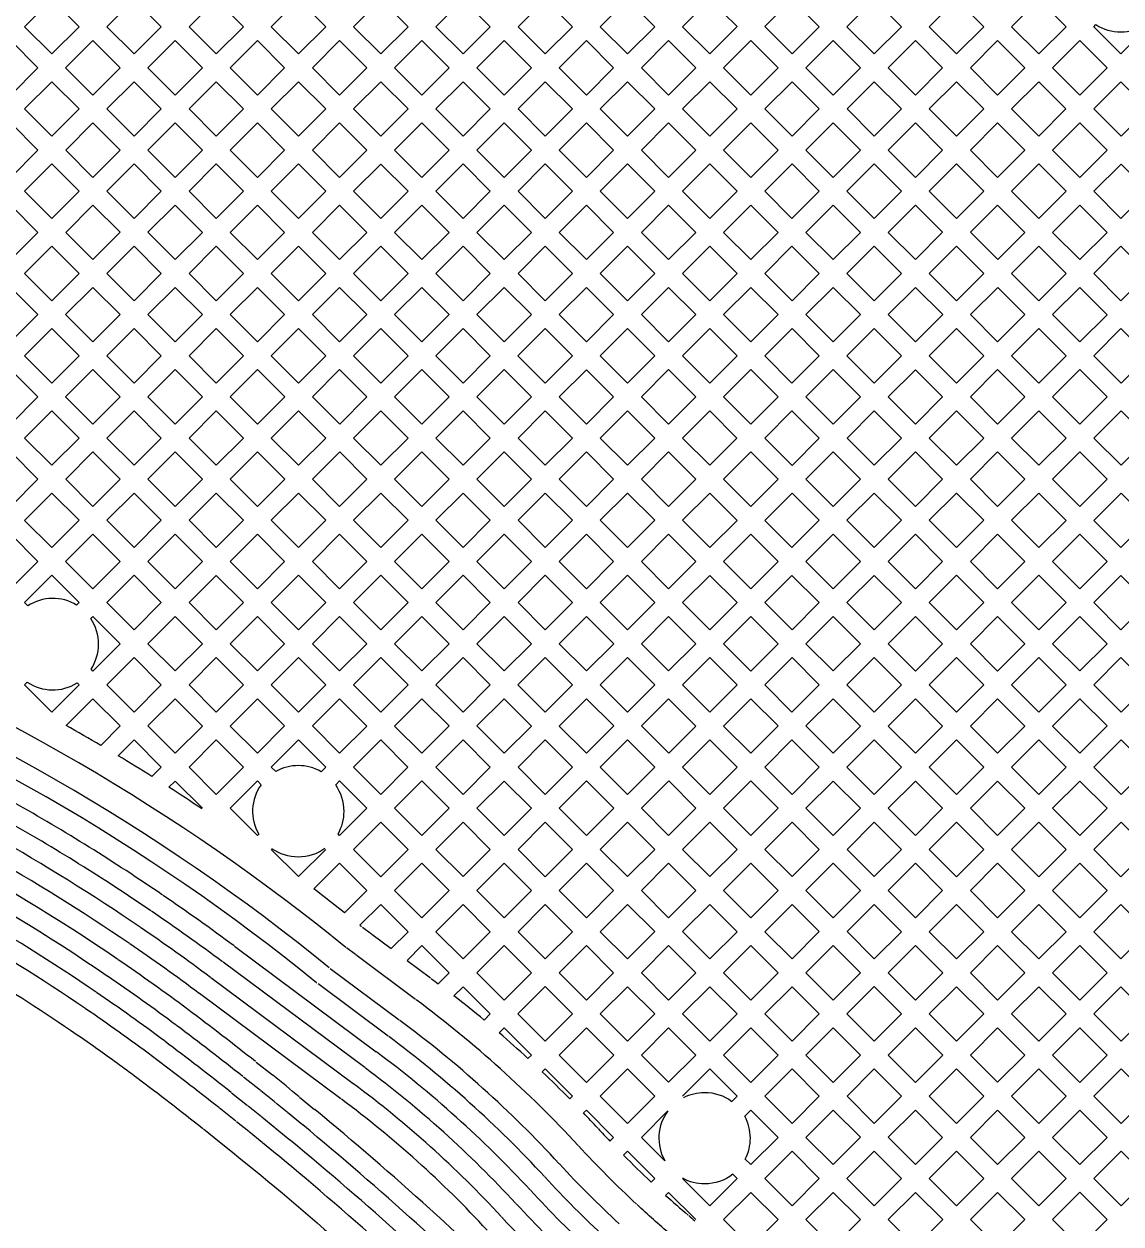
# Model space of a CAD drawing. Extents: x 1548 to 1929, y -174 to 95.
# Drawn here: x 1610.204 to 1614.468, y 44.622 to 49.285 of the extents above; entities that cross this region are included whole.
import ezdxf

# ---------------------------------------------------------------- set-up
doc = ezdxf.new("R2010")
doc.units = 0
doc.layers.add('gbr-dxf_layer0', color=7, linetype='Continuous')

msp = doc.modelspace()

# ---------------------------------------------------------------- linework, layer by layer
at = {"layer": 'gbr-dxf_layer0'}
for p, q in [((1611.5102, 45.7833), (1611.5161, 45.7786)), ((1611.5196, 45.7759), (1611.5544, 45.7501)), ((1611.0221, 45.702), (1611.573, 45.292)), ((1611.4549, 45.6974), (1611.4013, 45.7406)), ((1611.4923, 45.6696), (1611.4578, 45.6952)), ((1611.7264, 45.4953), (1611.4937, 45.6685)), ((1611.5288, 45.2299), (1610.9779, 45.6399)), ((1611.3945, 45.6152), (1611.6632, 45.4151)), ((1611.6932, 45.6467), (1611.7845, 45.5787)), ((1610.9309, 45.5796), (1611.4834, 45.1687)), ((1611.4356, 45.1092), (1610.8868, 45.5175)), ((1611.62, 45.3523), (1611.3477, 45.555)), ((1611.1065, 45.2514), (1611.1696, 45.2014)), ((1611.1235, 45.1407), (1611.0569, 45.1935)), ((1611.0112, 45.1325), (1611.0732, 45.0829)), ((1611.2758, 45.1157), (1611.3338, 45.0679)), ((1611.0279, 45.0216), (1610.9623, 45.074)), ((1611.0756, 45.0812), (1611.1271, 45.0398)), ((1611.2865, 45.0081), (1611.2286, 45.0558)), ((1612.604, 44.9591), (1612.7074, 45.0625)), ((1611.0781, 44.9814), (1611.0301, 45.02)), ((1611.1286, 45.0386), (1611.1791, 44.9974)), ((1611.1297, 44.9394), (1611.0792, 44.9805)), ((1611.1804, 44.9963), (1611.2376, 44.9496)), ((1612.6955, 44.8675), (1612.604, 44.9591)), ((1611.1881, 44.8916), (1611.1309, 44.9384))]:
    msp.add_line(p, q, dxfattribs=at)
at = {"layer": 'gbr-dxf_layer0', "linetype": 'Continuous'}
for points in [[(1610.2064, 49.275), (1610.3123, 49.3809), (1610.4182, 49.275), (1610.3123, 49.1691)], [(1610.526, 49.275), (1610.6319, 49.3809), (1610.7379, 49.2749), (1610.632, 49.169)], [(1610.8457, 49.2749), (1610.9516, 49.3809), (1611.0576, 49.2749), (1610.9517, 49.1689)], [(1611.1654, 49.2749), (1611.2714, 49.3809), (1611.3773, 49.275), (1611.2713, 49.169)], [(1611.485, 49.275), (1611.5911, 49.381), (1611.6971, 49.275), (1611.5911, 49.169)], [(1611.8049, 49.275), (1611.9108, 49.3809), (1612.0168, 49.2749), (1611.9109, 49.169)], [(1612.1246, 49.2749), (1612.2305, 49.3808), (1612.3364, 49.2749), (1612.2305, 49.169)], [(1612.4441, 49.2749), (1612.5502, 49.381), (1612.6562, 49.275), (1612.5501, 49.1689)], [(1612.7639, 49.275), (1612.87, 49.381), (1612.9759, 49.2751), (1612.8699, 49.169)], [(1613.0837, 49.2751), (1613.1895, 49.3809), (1613.2954, 49.2749), (1613.1896, 49.1691)], [(1613.4032, 49.2749), (1613.5092, 49.381), (1613.6153, 49.2749), (1613.5092, 49.1689)], [(1613.723, 49.2749), (1613.829, 49.3809), (1613.9348, 49.275), (1613.8289, 49.1691)], [(1614.0426, 49.275), (1614.1486, 49.381), (1614.2546, 49.275), (1614.1486, 49.169)], [(1610.0466, 49.1152), (1610.1525, 49.2211), (1610.2584, 49.1152), (1610.1525, 49.0093)], [(1610.3662, 49.1152), (1610.4721, 49.2211), (1610.5781, 49.1151), (1610.4722, 49.0092)], [(1610.6859, 49.1151), (1610.7918, 49.221), (1610.8978, 49.115), (1610.7919, 49.0091)], [(1611.0056, 49.115), (1611.1115, 49.221), (1611.2174, 49.1151), (1611.1115, 49.0091)], [(1611.3252, 49.1151), (1611.4312, 49.2211), (1611.5372, 49.1151), (1611.4312, 49.0091)], [(1611.6449, 49.1151), (1611.751, 49.2211), (1611.857, 49.1151), (1611.751, 49.0091)], [(1611.9648, 49.1151), (1612.0707, 49.221), (1612.1766, 49.1151), (1612.0706, 49.0092)], [(1612.2843, 49.1152), (1612.3902, 49.2211), (1612.4963, 49.115), (1612.3904, 49.0091)], [(1612.604, 49.115), (1612.7101, 49.2211), (1612.816, 49.1152), (1612.7099, 49.0091)], [(1612.9237, 49.1152), (1613.0298, 49.2212), (1613.1358, 49.1152), (1613.0297, 49.0092)], [(1613.2435, 49.1152), (1613.3493, 49.221), (1613.4553, 49.115), (1613.3495, 49.0092)], [(1613.5631, 49.115), (1613.6691, 49.2211), (1613.775, 49.1152), (1613.669, 49.0091)], [(1613.8828, 49.1152), (1613.9887, 49.2211), (1614.0947, 49.1151), (1613.9888, 49.0092)], [(1614.2025, 49.1151), (1614.3085, 49.2211), (1614.4144, 49.1152), (1614.3084, 49.0092)], [(1610.2064, 48.9554), (1610.3123, 49.0613), (1610.4183, 48.9553), (1610.3124, 48.8494)], [(1610.5261, 48.9553), (1610.632, 49.0612), (1610.738, 48.9552), (1610.6321, 48.8493)], [(1610.8458, 48.9552), (1610.9517, 49.0611), (1611.0576, 48.9553), (1610.9516, 48.8493)], [(1611.1653, 48.9553), (1611.2713, 49.0612), (1611.3773, 48.9552), (1611.2714, 48.8492)], [(1611.4851, 48.9552), (1611.5911, 49.0612), (1611.6971, 48.9552), (1611.5911, 48.8492)], [(1611.8048, 48.9552), (1611.9109, 49.0612), (1612.0168, 48.9553), (1611.9107, 48.8493)], [(1612.1245, 48.9553), (1612.2305, 49.0613), (1612.3365, 48.9553), (1612.2305, 48.8493)], [(1612.4442, 48.9553), (1612.5501, 49.0612), (1612.6561, 48.9552), (1612.5502, 48.8493)], [(1612.7638, 48.9552), (1612.8699, 49.0613), (1612.9758, 48.9553), (1612.8698, 48.8493)], [(1613.0836, 48.9553), (1613.1896, 49.0613), (1613.2957, 48.9553), (1613.1896, 48.8493)], [(1613.4034, 48.9553), (1613.5092, 49.0611), (1613.6151, 48.9553), (1613.5093, 48.8494)], [(1613.7229, 48.9553), (1613.8289, 49.0613), (1613.9349, 48.9553), (1613.8289, 48.8492)], [(1614.0427, 48.9553), (1614.1486, 49.0612), (1614.2545, 48.9553), (1614.1486, 48.8494)], [(1614.3623, 48.9553), (1614.4683, 49.0613), (1614.5744, 48.9552), (1614.4684, 48.8492)], [(1610.0465, 48.7955), (1610.1525, 48.9015), (1610.2585, 48.7955), (1610.1525, 48.6895)], [(1610.3663, 48.7955), (1610.4722, 48.9014), (1610.5782, 48.7954), (1610.4723, 48.6895)], [(1610.686, 48.7954), (1610.7919, 48.9013), (1610.8978, 48.7954), (1610.7919, 48.6895)], [(1611.0055, 48.7954), (1611.1115, 48.9014), (1611.2175, 48.7954), (1611.1115, 48.6894)], [(1611.3252, 48.7954), (1611.4312, 48.9013), (1611.5372, 48.7953), (1611.4312, 48.6894)], [(1611.645, 48.7953), (1611.751, 48.9013), (1611.8568, 48.7954), (1611.7509, 48.6894)], [(1611.9646, 48.7954), (1612.0706, 48.9015), (1612.1767, 48.7954), (1612.0706, 48.6894)], [(1612.2844, 48.7954), (1612.3904, 48.9014), (1612.4963, 48.7954), (1612.3903, 48.6895)], [(1612.604, 48.7954), (1612.71, 48.9014), (1612.8159, 48.7954), (1612.71, 48.6895)], [(1612.9237, 48.7954), (1613.0297, 48.9014), (1613.1357, 48.7954), (1613.0297, 48.6894)], [(1613.2435, 48.7954), (1613.3495, 48.9015), (1613.4554, 48.7956), (1613.3494, 48.6895)], [(1613.5632, 48.7956), (1613.669, 48.9014), (1613.775, 48.7954), (1613.6692, 48.6896)], [(1613.8828, 48.7954), (1613.9888, 48.9014), (1614.0947, 48.7955), (1613.9886, 48.6895)], [(1614.2024, 48.7955), (1614.3084, 48.9015), (1614.4145, 48.7953), (1614.3086, 48.6894)], [(1610.2064, 48.6356), (1610.3124, 48.7416), (1610.4184, 48.6356), (1610.3124, 48.5296)], [(1610.5262, 48.6356), (1610.6321, 48.7415), (1610.738, 48.6356), (1610.6321, 48.5297)], [(1610.8457, 48.6356), (1610.9516, 48.7416), (1611.0577, 48.6355), (1610.9517, 48.5296)], [(1611.1654, 48.6355), (1611.2714, 48.7415), (1611.3774, 48.6355), (1611.2714, 48.5295)], [(1611.4851, 48.6355), (1611.5911, 48.7414), (1611.697, 48.6355), (1611.591, 48.5296)], [(1611.8047, 48.6355), (1611.9107, 48.7415), (1612.0167, 48.6355), (1611.9107, 48.5295)], [(1612.1245, 48.6355), (1612.2305, 48.7416), (1612.3365, 48.6356), (1612.2304, 48.5296)], [(1612.4442, 48.6356), (1612.5502, 48.7416), (1612.6561, 48.6356), (1612.5502, 48.5297)], [(1612.7639, 48.6356), (1612.8698, 48.7415), (1612.9758, 48.6355), (1612.8699, 48.5296)], [(1613.0836, 48.6355), (1613.1896, 48.7415), (1613.2955, 48.6356), (1613.1895, 48.5296)], [(1613.4033, 48.6356), (1613.5093, 48.7417), (1613.6153, 48.6357), (1613.5093, 48.5296)], [(1613.7231, 48.6357), (1613.8289, 48.7415), (1613.9348, 48.6356), (1613.829, 48.5298)], [(1614.0425, 48.6356), (1614.1486, 48.7416), (1614.2547, 48.6355), (1614.1487, 48.5295)], [(1614.3625, 48.6355), (1614.4684, 48.7414), (1614.5743, 48.6356), (1614.4683, 48.5296)], [(1610.0465, 48.4758), (1610.1525, 48.5817), (1610.2585, 48.4757), (1610.1526, 48.3698)], [(1610.3663, 48.4757), (1610.4723, 48.5817), (1610.5782, 48.4759), (1610.4721, 48.3698)], [(1610.6859, 48.4759), (1610.7919, 48.5818), (1610.8979, 48.4758), (1610.792, 48.3698)], [(1611.0056, 48.4758), (1611.1115, 48.5817), (1611.2175, 48.4757), (1611.1116, 48.3697)], [(1611.3253, 48.4757), (1611.4312, 48.5816), (1611.5371, 48.4757), (1611.4312, 48.3698)], [(1611.6449, 48.4757), (1611.7509, 48.5817), (1611.8569, 48.4757), (1611.7509, 48.3697)], [(1611.9646, 48.4757), (1612.0706, 48.5816), (1612.1766, 48.4757), (1612.0706, 48.3697)], [(1612.2843, 48.4757), (1612.3904, 48.5817), (1612.4963, 48.4758), (1612.3903, 48.3697)], [(1612.6041, 48.4758), (1612.71, 48.5817), (1612.816, 48.4757), (1612.7101, 48.3698)], [(1612.9238, 48.4757), (1613.0297, 48.5816), (1613.1356, 48.4757), (1613.0297, 48.3698)], [(1613.2433, 48.4757), (1613.3494, 48.5818), (1613.4554, 48.4758), (1613.3494, 48.3697)], [(1613.5632, 48.4758), (1613.6692, 48.5818), (1613.7751, 48.4759), (1613.669, 48.3699)], [(1613.8828, 48.4759), (1613.9886, 48.5817), (1614.0948, 48.4756), (1613.989, 48.3698)], [(1614.2025, 48.4756), (1614.3086, 48.5816), (1614.4145, 48.4757), (1614.3084, 48.3697)], [(1610.2064, 48.3159), (1610.3124, 48.4218), (1610.4183, 48.3159), (1610.3123, 48.21)], [(1610.526, 48.3159), (1610.6321, 48.422), (1610.7381, 48.316), (1610.632, 48.2099)], [(1610.8458, 48.316), (1610.9517, 48.4219), (1611.0578, 48.3159), (1610.9518, 48.21)], [(1611.1655, 48.3159), (1611.2714, 48.4218), (1611.3773, 48.3159), (1611.2714, 48.21)], [(1611.4851, 48.3159), (1611.591, 48.4218), (1611.697, 48.3158), (1611.5911, 48.2099)], [(1611.8048, 48.3158), (1611.9107, 48.4218), (1612.0167, 48.3158), (1611.9107, 48.2099)], [(1612.1245, 48.3158), (1612.2304, 48.4218), (1612.3364, 48.3159), (1612.2304, 48.2099)], [(1612.4442, 48.3159), (1612.5502, 48.4219), (1612.6562, 48.3159), (1612.5502, 48.2098)], [(1612.764, 48.3159), (1612.8699, 48.4218), (1612.9758, 48.3159), (1612.8699, 48.21)], [(1613.0835, 48.3159), (1613.1895, 48.4219), (1613.2955, 48.3158), (1613.1896, 48.2099)], [(1613.4032, 48.3158), (1613.5093, 48.4219), (1613.6152, 48.316), (1613.5091, 48.21)], [(1613.7229, 48.316), (1613.829, 48.422), (1613.9351, 48.3159), (1613.8291, 48.2099)], [(1614.0429, 48.3159), (1614.1487, 48.4217), (1614.2546, 48.3158), (1614.1487, 48.21)], [(1614.3623, 48.3158), (1614.4683, 48.4219), (1614.5744, 48.3158), (1614.4683, 48.2098)], [(1610.0465, 48.156), (1610.1526, 48.262), (1610.2584, 48.1561), (1610.1524, 48.0501)], [(1610.3662, 48.1561), (1610.4721, 48.2621), (1610.5782, 48.156), (1610.4722, 48.0501)], [(1610.6859, 48.156), (1610.792, 48.2621), (1610.898, 48.1561), (1610.7919, 48.05)], [(1611.0057, 48.1561), (1611.1116, 48.262), (1611.2175, 48.1561), (1611.1116, 48.0502)], [(1611.3253, 48.1561), (1611.4312, 48.262), (1611.5372, 48.156), (1611.4313, 48.0501)], [(1611.645, 48.156), (1611.7509, 48.2619), (1611.8569, 48.156), (1611.7509, 48.05)], [(1611.9646, 48.156), (1612.0706, 48.2619), (1612.1765, 48.156), (1612.0706, 48.05)], [(1612.2843, 48.156), (1612.3903, 48.262), (1612.4963, 48.156), (1612.3903, 48.05)], [(1612.604, 48.156), (1612.7101, 48.262), (1612.816, 48.1561), (1612.7099, 48.0501)], [(1612.9237, 48.1561), (1613.0297, 48.2621), (1613.1357, 48.156), (1613.0297, 48.0501)], [(1613.2434, 48.156), (1613.3494, 48.262), (1613.4552, 48.1561), (1613.3493, 48.0502)], [(1613.563, 48.1561), (1613.669, 48.2621), (1613.7752, 48.156), (1613.6691, 48.0499)], [(1613.8829, 48.156), (1613.989, 48.262), (1614.0949, 48.1561), (1613.9888, 48.0501)], [(1614.2026, 48.1561), (1614.3084, 48.2619), (1614.4144, 48.1559), (1614.3086, 48.0501)], [(1610.2063, 47.9962), (1610.3123, 48.1022), (1610.4183, 47.9962), (1610.3123, 47.8902)], [(1610.5261, 47.9962), (1610.632, 48.1022), (1610.738, 47.9962), (1610.6321, 47.8902)], [(1610.8458, 47.9962), (1610.9518, 48.1022), (1611.0577, 47.9963), (1610.9517, 47.8903)], [(1611.1655, 47.9963), (1611.2714, 48.1022), (1611.3774, 47.9962), (1611.2715, 47.8903)], [(1611.4852, 47.9962), (1611.5911, 48.1021), (1611.697, 47.9962), (1611.5911, 47.8902)], [(1611.8048, 47.9962), (1611.9107, 48.1021), (1612.0167, 47.9962), (1611.9107, 47.8902)], [(1612.1244, 47.9962), (1612.2304, 48.1021), (1612.3364, 47.9961), (1612.2305, 47.8901)], [(1612.4442, 47.9961), (1612.5502, 48.1021), (1612.6561, 47.9962), (1612.5501, 47.8902)], [(1612.7638, 47.9962), (1612.8698, 48.1022), (1612.9759, 47.9962), (1612.8698, 47.8902)], [(1613.0836, 47.9962), (1613.1896, 48.1022), (1613.2954, 47.9963), (1613.1895, 47.8903)], [(1613.4032, 47.9963), (1613.5091, 48.1022), (1613.6153, 47.9961), (1613.5093, 47.8901)], [(1613.723, 47.9961), (1613.8291, 48.1021), (1613.9349, 47.9962), (1613.8289, 47.8902)], [(1614.0427, 47.9962), (1614.1487, 48.1022), (1614.2548, 47.9962), (1614.1487, 47.8902)], [(1614.3625, 47.9962), (1614.4683, 48.102), (1614.5742, 47.9962), (1614.4684, 47.8903)], [(1610.0465, 47.8364), (1610.1524, 47.9423), (1610.2584, 47.8363), (1610.1525, 47.7304)], [(1610.3662, 47.8363), (1610.4722, 47.9424), (1610.5782, 47.8363), (1610.4722, 47.7303)], [(1610.686, 47.8363), (1610.7919, 47.9423), (1610.8978, 47.8364), (1610.7919, 47.7304)], [(1611.0056, 47.8364), (1611.1116, 47.9424), (1611.2176, 47.8364), (1611.1116, 47.7304)], [(1611.3254, 47.8364), (1611.4313, 47.9423), (1611.5373, 47.8364), (1611.4314, 47.7304)], [(1611.645, 47.8364), (1611.7509, 47.9423), (1611.8569, 47.8363), (1611.751, 47.7304)], [(1611.9646, 47.8363), (1612.0706, 47.9423), (1612.1766, 47.8363), (1612.0706, 47.7303)], [(1612.2843, 47.8363), (1612.3903, 47.9422), (1612.4962, 47.8363), (1612.3902, 47.7304)], [(1612.604, 47.8363), (1612.7099, 47.9423), (1612.8159, 47.8363), (1612.71, 47.7303)], [(1612.9237, 47.8363), (1613.0297, 47.9423), (1613.1356, 47.8365), (1613.0296, 47.7304)], [(1613.2434, 47.8365), (1613.3493, 47.9424), (1613.4555, 47.8363), (1613.3495, 47.7303)], [(1613.5632, 47.8363), (1613.6691, 47.9422), (1613.775, 47.8363), (1613.6691, 47.7304)], [(1613.8828, 47.8363), (1613.9888, 47.9423), (1614.0948, 47.8363), (1613.9888, 47.7303)], [(1614.2026, 47.8363), (1614.3086, 47.9423), (1614.4145, 47.8365), (1614.3085, 47.7304)], [(1610.2064, 47.6765), (1610.3123, 47.7824), (1610.4183, 47.6764), (1610.3124, 47.5705)], [(1610.5261, 47.6764), (1610.6321, 47.7825), (1610.738, 47.6766), (1610.632, 47.5705)], [(1610.8458, 47.6766), (1610.9517, 47.7825), (1611.0577, 47.6765), (1610.9518, 47.5706)], [(1611.1655, 47.6765), (1611.2715, 47.7825), (1611.3775, 47.6766), (1611.2714, 47.5705)], [(1611.4852, 47.6766), (1611.5911, 47.7825), (1611.6971, 47.6765), (1611.5912, 47.5706)], [(1611.8048, 47.6765), (1611.9107, 47.7825), (1612.0168, 47.6764), (1611.9108, 47.5705)], [(1612.1245, 47.6764), (1612.2305, 47.7824), (1612.3363, 47.6765), (1612.2304, 47.5706)], [(1612.4441, 47.6765), (1612.5501, 47.7825), (1612.6561, 47.6765), (1612.5501, 47.5705)], [(1612.7638, 47.6765), (1612.8698, 47.7824), (1612.9757, 47.6765), (1612.8697, 47.5706)], [(1613.0835, 47.6765), (1613.1895, 47.7826), (1613.2956, 47.6764), (1613.1896, 47.5704)], [(1613.4034, 47.6764), (1613.5093, 47.7824), (1613.6152, 47.6765), (1613.5093, 47.5706)], [(1613.723, 47.6765), (1613.8289, 47.7824), (1613.9349, 47.6764), (1613.829, 47.5705)], [(1614.0427, 47.6764), (1614.1487, 47.7824), (1614.2546, 47.6765), (1614.1486, 47.5705)], [(1614.3624, 47.6765), (1614.4684, 47.7826), (1614.5744, 47.6766), (1614.4684, 47.5705)], [(1610.0465, 47.5166), (1610.1525, 47.6226), (1610.2585, 47.5166), (1610.1525, 47.4106)], [(1610.3663, 47.5166), (1610.4722, 47.6225), (1610.5781, 47.5167), (1610.4722, 47.4107)], [(1610.6858, 47.5167), (1610.7919, 47.6227), (1610.8979, 47.5167), (1610.7919, 47.4106)], [(1611.0057, 47.5167), (1611.1116, 47.6226), (1611.2176, 47.5166), (1611.1116, 47.4107)], [(1611.3253, 47.5166), (1611.4314, 47.6227), (1611.5373, 47.5168), (1611.4312, 47.4107)], [(1611.645, 47.5168), (1611.751, 47.6227), (1611.857, 47.5167), (1611.7511, 47.4107)], [(1611.9647, 47.5167), (1612.0706, 47.6226), (1612.1765, 47.5167), (1612.0706, 47.4108)], [(1612.2843, 47.5167), (1612.3902, 47.6226), (1612.4962, 47.5166), (1612.3903, 47.4107)], [(1612.604, 47.5166), (1612.71, 47.6226), (1612.8159, 47.5167), (1612.7099, 47.4107)], [(1612.9236, 47.5167), (1613.0296, 47.6227), (1613.1357, 47.5165), (1613.0298, 47.4106)], [(1613.2435, 47.5165), (1613.3495, 47.6226), (1613.4554, 47.5167), (1613.3494, 47.4106)], [(1613.5632, 47.5167), (1613.6691, 47.6226), (1613.7751, 47.5166), (1613.6692, 47.4107)], [(1613.8829, 47.5166), (1613.9888, 47.6225), (1614.0947, 47.5166), (1613.9888, 47.4107)], [(1614.2024, 47.5166), (1614.3085, 47.6227), (1614.4145, 47.5167), (1614.3085, 47.4106)], [(1610.2064, 47.3567), (1610.3124, 47.4627), (1610.4183, 47.3569), (1610.3123, 47.2508)], [(1610.526, 47.3569), (1610.632, 47.4628), (1610.738, 47.3568), (1610.6321, 47.2508)], [(1610.8457, 47.3568), (1610.9518, 47.4628), (1611.0578, 47.3568), (1610.9517, 47.2508)], [(1611.1655, 47.3568), (1611.2714, 47.4628), (1611.3774, 47.3568), (1611.2714, 47.2509)], [(1611.4851, 47.3568), (1611.5912, 47.4629), (1611.6972, 47.3569), (1611.5911, 47.2508)], [(1611.8049, 47.3569), (1611.9108, 47.4628), (1612.0167, 47.3569), (1611.9108, 47.251)], [(1612.1245, 47.3569), (1612.2304, 47.4628), (1612.3364, 47.3568), (1612.2305, 47.2509)], [(1612.4442, 47.3568), (1612.5501, 47.4627), (1612.656, 47.3568), (1612.5501, 47.2509)], [(1612.7638, 47.3568), (1612.8697, 47.4628), (1612.9759, 47.3567), (1612.8699, 47.2507)], [(1613.0836, 47.3567), (1613.1896, 47.4626), (1613.2955, 47.3568), (1613.1895, 47.2508)], [(1613.4033, 47.3568), (1613.5093, 47.4628), (1613.6153, 47.3568), (1613.5093, 47.2507)], [(1613.7231, 47.3568), (1613.829, 47.4627), (1613.9349, 47.3568), (1613.829, 47.2509)], [(1614.0427, 47.3568), (1614.1486, 47.4627), (1614.2546, 47.3567), (1614.1487, 47.2508)], [(1614.3623, 47.3567), (1614.4684, 47.4628), (1614.5744, 47.3568), (1614.4683, 47.2507)], [(1610.0465, 47.1969), (1610.1525, 47.3028), (1610.2584, 47.1969), (1610.1524, 47.091)], [(1610.3661, 47.1969), (1610.4722, 47.303), (1610.5782, 47.197), (1610.4721, 47.0909)], [(1610.6859, 47.197), (1610.7919, 47.3029), (1610.8978, 47.1969), (1610.7919, 47.091)], [(1611.0056, 47.1969), (1611.1116, 47.3029), (1611.2175, 47.197), (1611.1115, 47.091)], [(1611.3253, 47.197), (1611.4312, 47.303), (1611.5373, 47.1969), (1611.4313, 47.091)], [(1611.645, 47.1969), (1611.7511, 47.303), (1611.8569, 47.1971), (1611.7509, 47.0911)], [(1611.9647, 47.1971), (1612.0706, 47.303), (1612.1766, 47.197), (1612.0707, 47.0911)], [(1612.2844, 47.197), (1612.3903, 47.3029), (1612.4962, 47.197), (1612.3903, 47.0911)], [(1612.6039, 47.197), (1612.7099, 47.303), (1612.816, 47.1968), (1612.7101, 47.0909)], [(1612.9238, 47.1968), (1613.0298, 47.3028), (1613.1356, 47.1969), (1613.0297, 47.0909)], [(1613.2434, 47.1969), (1613.3494, 47.3029), (1613.4554, 47.1969), (1613.3494, 47.0909)], [(1613.5632, 47.1969), (1613.6692, 47.3029), (1613.7751, 47.197), (1613.669, 47.091)], [(1613.8828, 47.197), (1613.9888, 47.303), (1614.0948, 47.1969), (1613.9888, 47.091)], [(1614.2025, 47.1969), (1614.3085, 47.3029), (1614.4145, 47.1968), (1614.3086, 47.0909)], [(1610.526, 47.0371), (1610.6321, 47.1431), (1610.7381, 47.0371), (1610.632, 46.9311)], [(1610.8458, 47.0371), (1610.9517, 47.143), (1611.0576, 47.0371), (1610.9517, 46.9312)], [(1611.1654, 47.0371), (1611.2714, 47.1431), (1611.3774, 47.0371), (1611.2714, 46.9311)], [(1611.4852, 47.0371), (1611.5911, 47.1431), (1611.697, 47.0372), (1611.5911, 46.9312)], [(1611.8048, 47.0372), (1611.9108, 47.1432), (1612.0168, 47.0372), (1611.9108, 46.9312)], [(1612.1246, 47.0372), (1612.2305, 47.1431), (1612.3364, 47.0372), (1612.2305, 46.9313)], [(1612.4442, 47.0372), (1612.5501, 47.1431), (1612.6562, 47.037), (1612.5503, 46.9311)], [(1612.764, 47.037), (1612.8699, 47.1429), (1612.9758, 47.0371), (1612.8699, 46.9311)], [(1613.0835, 47.0371), (1613.1895, 47.143), (1613.2955, 47.037), (1613.1896, 46.931)], [(1613.4033, 47.037), (1613.5093, 47.143), (1613.6152, 47.0371), (1613.5092, 46.9311)], [(1613.7229, 47.0371), (1613.829, 47.1431), (1613.935, 47.0371), (1613.8289, 46.9311)], [(1614.0427, 47.0371), (1614.1487, 47.1431), (1614.2547, 47.0371), (1614.1487, 46.9311)], [(1614.3624, 47.0371), (1614.4683, 47.143), (1614.5742, 47.0371), (1614.4683, 46.9312)], [(1610.6859, 46.8772), (1610.7919, 46.9832), (1610.8978, 46.8773), (1610.7918, 46.7713)], [(1611.0056, 46.8773), (1611.1115, 46.9832), (1611.2175, 46.8772), (1611.1116, 46.7713)], [(1611.3253, 46.8772), (1611.4313, 46.9832), (1611.5372, 46.8774), (1611.4312, 46.7713)], [(1611.645, 46.8774), (1611.7509, 46.9833), (1611.8569, 46.8773), (1611.751, 46.7713)], [(1611.9647, 46.8773), (1612.0707, 46.9833), (1612.1766, 46.8774), (1612.0706, 46.7714)], [(1612.2844, 46.8774), (1612.3903, 46.9833), (1612.4964, 46.8772), (1612.3905, 46.7713)], [(1612.6042, 46.8772), (1612.7101, 46.9831), (1612.816, 46.8772), (1612.7101, 46.7713)], [(1612.9237, 46.8772), (1613.0297, 46.9832), (1613.1357, 46.8772), (1613.0297, 46.7712)], [(1613.2434, 46.8772), (1613.3494, 46.9831), (1613.4553, 46.8773), (1613.3493, 46.7713)], [(1613.5631, 46.8773), (1613.669, 46.9832), (1613.775, 46.8772), (1613.6691, 46.7712)], [(1613.8828, 46.8772), (1613.9888, 46.9832), (1614.0949, 46.8772), (1613.9888, 46.7712)], [(1614.2026, 46.8772), (1614.3086, 46.9832), (1614.4144, 46.8773), (1614.3085, 46.7713)], [(1610.5261, 46.7173), (1610.632, 46.8233), (1610.7379, 46.7174), (1610.632, 46.6115)], [(1610.8457, 46.7174), (1610.9517, 46.8234), (1611.0577, 46.7174), (1610.9517, 46.6114)], [(1611.1655, 46.7174), (1611.2714, 46.8233), (1611.3773, 46.7174), (1611.2714, 46.6115)], [(1611.485, 46.7174), (1611.5911, 46.8235), (1611.6971, 46.7175), (1611.5911, 46.6114)], [(1611.8049, 46.7175), (1611.9108, 46.8234), (1612.0167, 46.7175), (1611.9107, 46.6116)], [(1612.1244, 46.7175), (1612.2305, 46.8236), (1612.3366, 46.7174), (1612.2306, 46.6114)], [(1612.4444, 46.7174), (1612.5503, 46.8233), (1612.6562, 46.7174), (1612.5503, 46.6115)], [(1612.7639, 46.7174), (1612.8699, 46.8234), (1612.9759, 46.7173), (1612.87, 46.6114)], [(1613.0836, 46.7173), (1613.1896, 46.8233), (1613.2954, 46.7174), (1613.1895, 46.6115)], [(1613.4032, 46.7174), (1613.5092, 46.8234), (1613.6152, 46.7174), (1613.5092, 46.6114)], [(1613.723, 46.7174), (1613.8289, 46.8233), (1613.9349, 46.7173), (1613.829, 46.6114)], [(1614.0427, 46.7173), (1614.1487, 46.8234), (1614.2546, 46.7175), (1614.1486, 46.6114)], [(1614.3624, 46.7175), (1614.4683, 46.8234), (1614.5743, 46.7174), (1614.4684, 46.6115)], [(1610.6859, 46.5576), (1610.7918, 46.6635), (1610.8978, 46.5575), (1610.7919, 46.4516)], [(1611.0056, 46.5575), (1611.1116, 46.6635), (1611.2175, 46.5577), (1611.1115, 46.4516)], [(1611.3253, 46.5577), (1611.4312, 46.6636), (1611.5372, 46.5575), (1611.4313, 46.4516)], [(1611.6449, 46.5575), (1611.751, 46.6636), (1611.8569, 46.5577), (1611.7508, 46.4517)], [(1611.9646, 46.5577), (1612.0706, 46.6636), (1612.1767, 46.5575), (1612.0708, 46.4516)], [(1612.2845, 46.5575), (1612.3905, 46.6635), (1612.4964, 46.5577), (1612.3904, 46.4516)], [(1612.6041, 46.5577), (1612.7101, 46.6636), (1612.8161, 46.5575), (1612.7102, 46.4516)], [(1612.9238, 46.5575), (1613.0297, 46.6635), (1613.1356, 46.5576), (1613.0297, 46.4517)], [(1613.2434, 46.5576), (1613.3493, 46.6635), (1613.4553, 46.5575), (1613.3494, 46.4516)], [(1613.5631, 46.5575), (1613.6691, 46.6635), (1613.7751, 46.5575), (1613.6691, 46.4515)], [(1613.8829, 46.5575), (1613.9888, 46.6634), (1614.0947, 46.5575), (1613.9887, 46.4516)], [(1614.2025, 46.5575), (1614.3085, 46.6636), (1614.4145, 46.5576), (1614.3085, 46.4515)], [(1610.8458, 46.3977), (1610.9517, 46.5036), (1611.0576, 46.3977), (1610.9516, 46.2918)], [(1611.4852, 46.3978), (1611.5911, 46.5037), (1611.6969, 46.3978), (1611.591, 46.2919)], [(1611.8047, 46.3978), (1611.9107, 46.5038), (1612.0169, 46.3977), (1611.9108, 46.2916)], [(1612.1246, 46.3977), (1612.2306, 46.5036), (1612.3365, 46.3977), (1612.2305, 46.2918)], [(1612.4442, 46.3977), (1612.5503, 46.5038), (1612.6563, 46.3978), (1612.5502, 46.2917)], [(1612.764, 46.3978), (1612.87, 46.5037), (1612.9758, 46.3978), (1612.8699, 46.2919)], [(1613.0836, 46.3978), (1613.1895, 46.5037), (1613.2955, 46.3977), (1613.1896, 46.2918)], [(1613.4033, 46.3977), (1613.5092, 46.5036), (1613.6152, 46.3976), (1613.5093, 46.2917)], [(1613.723, 46.3976), (1613.829, 46.5036), (1613.9349, 46.3977), (1613.8289, 46.2917)], [(1614.0426, 46.3977), (1614.1486, 46.5037), (1614.2546, 46.3977), (1614.1486, 46.2917)], [(1614.3624, 46.3977), (1614.4684, 46.5037), (1614.5744, 46.3977), (1614.4684, 46.2916)], [(1611.6449, 46.238), (1611.7508, 46.3439), (1611.857, 46.2378), (1611.7511, 46.1319)], [(1611.9647, 46.2378), (1612.0708, 46.3438), (1612.1767, 46.2379), (1612.0706, 46.1319)], [(1612.2844, 46.2379), (1612.3904, 46.3439), (1612.4964, 46.2378), (1612.3904, 46.1319)], [(1612.6041, 46.2378), (1612.7102, 46.3439), (1612.816, 46.238), (1612.71, 46.132)], [(1612.9238, 46.238), (1613.0297, 46.3439), (1613.1357, 46.2379), (1613.0298, 46.132)], [(1613.2435, 46.2379), (1613.3494, 46.3438), (1613.4554, 46.2378), (1613.3495, 46.1319)], [(1613.5632, 46.2378), (1613.6691, 46.3437), (1613.775, 46.2378), (1613.6691, 46.1319)], [(1613.8828, 46.2378), (1613.9887, 46.3438), (1614.0948, 46.2378), (1613.9888, 46.1318)], [(1614.2025, 46.2378), (1614.3085, 46.3438), (1614.4145, 46.2378), (1614.3085, 46.1318)], [(1611.485, 46.0781), (1611.591, 46.1841), (1611.6972, 46.078), (1611.5911, 45.9719)], [(1611.8049, 46.078), (1611.9108, 46.1839), (1612.0167, 46.078), (1611.9108, 45.9721)], [(1612.1245, 46.078), (1612.2305, 46.184), (1612.3365, 46.078), (1612.2305, 45.972)], [(1612.4443, 46.078), (1612.5502, 46.184), (1612.6561, 46.0781), (1612.5502, 45.9721)], [(1612.7639, 46.0781), (1612.8699, 46.1841), (1612.9759, 46.0781), (1612.8699, 45.9721)], [(1613.0837, 46.0781), (1613.1896, 46.184), (1613.2956, 46.078), (1613.1897, 45.9721)], [(1613.4034, 46.078), (1613.5093, 46.1839), (1613.6152, 46.078), (1613.5093, 45.9721)], [(1613.7229, 46.078), (1613.8289, 46.184), (1613.9349, 46.0779), (1613.829, 45.972)], [(1614.0427, 46.0779), (1614.1486, 46.1839), (1614.2547, 46.0779), (1614.1487, 45.9719)], [(1614.3624, 46.0779), (1614.4684, 46.1839), (1614.5743, 46.078), (1614.4683, 45.972)], [(1611.645, 45.9181), (1611.7511, 46.0241), (1611.8569, 45.9182), (1611.7509, 45.8122)], [(1611.9647, 45.9182), (1612.0706, 46.0241), (1612.1766, 45.9181), (1612.0707, 45.8122)], [(1612.2844, 45.9181), (1612.3904, 46.0241), (1612.4963, 45.9183), (1612.3903, 45.8122)], [(1612.6041, 45.9183), (1612.71, 46.0242), (1612.816, 45.9182), (1612.7101, 45.8122)], [(1612.9238, 45.9182), (1613.0298, 46.0242), (1613.1358, 45.9182), (1613.0298, 45.8122)], [(1613.2436, 45.9182), (1613.3495, 46.0241), (1613.4554, 45.9182), (1613.3495, 45.8123)], [(1613.5632, 45.9182), (1613.6691, 46.0241), (1613.7751, 45.9181), (1613.6692, 45.8122)], [(1613.8828, 45.9181), (1613.9888, 46.0241), (1614.0948, 45.9181), (1613.9888, 45.8121)], [(1614.2025, 45.9181), (1614.3085, 46.024), (1614.4144, 45.9182), (1614.3084, 45.8122)], [(1611.8048, 45.7583), (1611.9108, 45.8643), (1612.0168, 45.7583), (1611.9108, 45.6523)], [(1612.1246, 45.7583), (1612.2305, 45.8642), (1612.3364, 45.7583), (1612.2305, 45.6524)], [(1612.4442, 45.7583), (1612.5502, 45.8644), (1612.6562, 45.7584), (1612.5502, 45.6523)], [(1612.764, 45.7584), (1612.8699, 45.8643), (1612.9759, 45.7583), (1612.87, 45.6524)], [(1613.0837, 45.7583), (1613.1897, 45.8643), (1613.2956, 45.7584), (1613.1896, 45.6524)], [(1613.4034, 45.7584), (1613.5093, 45.8644), (1613.6153, 45.7583), (1613.5094, 45.6524)], [(1613.723, 45.7583), (1613.829, 45.8642), (1613.935, 45.7582), (1613.8291, 45.6523)], [(1614.0427, 45.7582), (1614.1487, 45.8642), (1614.2546, 45.7583), (1614.1486, 45.6523)], [(1614.3623, 45.7583), (1614.4683, 45.8643), (1614.5743, 45.7583), (1614.4683, 45.6523)], [(1611.9647, 45.5984), (1612.0707, 45.7044), (1612.1766, 45.5985), (1612.0706, 45.4925)], [(1612.2844, 45.5985), (1612.3903, 45.7045), (1612.4963, 45.5984), (1612.3904, 45.4925)], [(1612.604, 45.5984), (1612.7101, 45.7045), (1612.8161, 45.5985), (1612.7101, 45.4924)], [(1612.9239, 45.5985), (1613.0298, 45.7044), (1613.1357, 45.5985), (1613.0297, 45.4926)], [(1613.2434, 45.5985), (1613.3495, 45.7046), (1613.4555, 45.5985), (1613.3495, 45.4925)], [(1613.5633, 45.5985), (1613.6692, 45.7045), (1613.7752, 45.5984), (1613.6693, 45.4925)], [(1613.8829, 45.5984), (1613.9888, 45.7044), (1614.0947, 45.5985), (1613.9888, 45.4926)], [(1614.2025, 45.5985), (1614.3084, 45.7044), (1614.4144, 45.5984), (1614.3085, 45.4925)], [(1612.1244, 45.4386), (1612.2305, 45.5447), (1612.3365, 45.4387), (1612.2305, 45.3326)], [(1612.4443, 45.4387), (1612.5502, 45.5446), (1612.6562, 45.4386), (1612.5503, 45.3326)], [(1612.7639, 45.4386), (1612.87, 45.5446), (1612.9759, 45.4387), (1612.8698, 45.3327)], [(1613.0836, 45.4387), (1613.1896, 45.5446), (1613.2956, 45.4386), (1613.1896, 45.3327)], [(1613.4033, 45.4386), (1613.5094, 45.5447), (1613.6154, 45.4387), (1613.5093, 45.3326)], [(1613.7231, 45.4387), (1613.8291, 45.5446), (1613.9349, 45.4387), (1613.829, 45.3328)], [(1614.0427, 45.4387), (1614.1486, 45.5446), (1614.2546, 45.4386), (1614.1487, 45.3327)], [(1614.3624, 45.4386), (1614.4683, 45.5445), (1614.5743, 45.4385), (1614.4684, 45.3326)], [(1612.2843, 45.2787), (1612.3904, 45.3848), (1612.4964, 45.2788), (1612.3903, 45.1727)], [(1612.6041, 45.2788), (1612.7101, 45.3847), (1612.8159, 45.2788), (1612.71, 45.1729)], [(1612.9237, 45.2788), (1613.0297, 45.3848), (1613.1358, 45.2788), (1613.0297, 45.1728)], [(1613.2435, 45.2788), (1613.3495, 45.3847), (1613.4555, 45.2787), (1613.3495, 45.1728)], [(1613.5632, 45.2787), (1613.6693, 45.3848), (1613.7752, 45.2789), (1613.6691, 45.1728)], [(1613.8829, 45.2789), (1613.9888, 45.3848), (1614.0948, 45.2788), (1613.9889, 45.1729)], [(1614.2026, 45.2788), (1614.3085, 45.3847), (1614.4145, 45.2787), (1614.3086, 45.1728)], [(1612.4442, 45.1188), (1612.5503, 45.2249), (1612.6562, 45.119), (1612.5501, 45.013)], [(1613.0836, 45.1189), (1613.1896, 45.2249), (1613.2957, 45.1189), (1613.1896, 45.0129)], [(1613.4034, 45.1189), (1613.5093, 45.2249), (1613.6152, 45.119), (1613.5093, 45.013)], [(1613.723, 45.119), (1613.829, 45.225), (1613.935, 45.119), (1613.829, 45.013)], [(1614.0428, 45.119), (1614.1487, 45.2249), (1614.2547, 45.1189), (1614.1488, 45.013)], [(1614.3625, 45.1189), (1614.4684, 45.2248), (1614.5743, 45.1189), (1614.4684, 45.013)], [(1613.2435, 44.959), (1613.3495, 45.065), (1613.4554, 44.9592), (1613.3494, 44.8531)], [(1613.5632, 44.9592), (1613.6691, 45.0651), (1613.7751, 44.9591), (1613.6692, 44.8531)], [(1613.8829, 44.9591), (1613.9889, 45.0651), (1614.0949, 44.9591), (1613.9889, 44.8531)], [(1614.2027, 44.9591), (1614.3086, 45.065), (1614.4145, 44.9591), (1614.3086, 44.8532)], [(1613.0837, 44.7992), (1613.1896, 44.9051), (1613.2955, 44.7992), (1613.1896, 44.6933)], [(1613.4033, 44.7992), (1613.5093, 44.9053), (1613.6153, 44.7993), (1613.5093, 44.6932)], [(1613.7231, 44.7993), (1613.829, 44.9052), (1613.935, 44.7992), (1613.8291, 44.6932)], [(1614.0428, 44.7992), (1614.1488, 44.9052), (1614.2547, 44.7993), (1614.1487, 44.6933)], [(1614.3625, 44.7993), (1614.4684, 44.9052), (1614.5744, 44.7992), (1614.4685, 44.6933)], [(1612.9238, 44.6393), (1613.0298, 44.7453), (1613.1357, 44.6394), (1613.0297, 44.5334)], [(1613.2435, 44.6394), (1613.3494, 44.7454), (1613.4554, 44.6393), (1613.3495, 44.5334)], [(1613.5632, 44.6393), (1613.6692, 44.7454), (1613.7752, 44.6394), (1613.6692, 44.5333)], [(1613.883, 44.6394), (1613.9889, 44.7453), (1614.0948, 44.6394), (1613.9888, 44.5335)], [(1614.2025, 44.6394), (1614.3086, 44.7455), (1614.4146, 44.6394), (1614.3086, 44.5334)]]:
    msp.add_lwpolyline(points, close=True, dxfattribs=at)
for points in [[(1614.3624, 49.275), (1614.3703, 49.2829, 0.297172), (1614.5645, 49.2845), (1614.5741, 49.2749), (1614.4683, 49.1691)], [(1610.2063, 47.0371), (1610.3123, 47.1431), (1610.4183, 47.0371), (1610.4088, 47.0275, 0.289199), (1610.219, 47.0244)], [(1610.4639, 46.9749), (1610.4721, 46.9832), (1610.5781, 46.8772), (1610.4722, 46.7712), (1610.4651, 46.7783, 0.145888), (1610.4941, 46.8757, 0.149153)], [(1610.2064, 46.7174), (1610.2171, 46.7281, 0.296152), (1610.4107, 46.725), (1610.4183, 46.7173), (1610.3124, 46.6114)], [(1610.3683, 46.5595), (1610.4722, 46.6635), (1610.5781, 46.5576), (1610.5027, 46.4821, 0.004716)], [(1610.5702, 46.4419), (1610.632, 46.5037), (1610.738, 46.3977), (1610.7016, 46.3612, 0.004688)], [(1611.1653, 46.3977), (1611.2714, 46.5038), (1611.3774, 46.3978), (1611.3595, 46.3799, 0.266322), (1611.1826, 46.3804)], [(1611.0055, 46.2379), (1611.1115, 46.3439), (1611.126, 46.3293, 0.294243), (1611.1166, 46.137), (1611.1115, 46.1319)], [(1611.4158, 46.3284), (1611.4313, 46.3439), (1611.5372, 46.238), (1611.4311, 46.132), (1611.4251, 46.138, 0.130101), (1611.4484, 46.2259, 0.154925)], [(1611.3312, 45.9243), (1611.4311, 46.0242), (1611.5373, 45.9181), (1611.4505, 45.8313, 0.004601)], [(1611.8757, 45.5094), (1611.9108, 45.5445), (1612.0167, 45.4386), (1611.9928, 45.4148, 0.00805)], [(1612.0511, 45.3653), (1612.0706, 45.3847), (1612.1766, 45.2787), (1612.1633, 45.2655, 0.008028)], [(1612.219, 45.2134), (1612.2305, 45.2249), (1612.3365, 45.1188), (1612.326, 45.1084, 0.008015)], [(1613.0059, 45.0412), (1613.0297, 45.065), (1613.1357, 44.959), (1613.0298, 44.8531), (1613.008, 44.8749, 0.118967), (1613.0276, 44.956, 0.12557)], [(1612.5348, 44.8898), (1612.5501, 44.9052), (1612.6561, 44.7992), (1612.6422, 44.7853, -0.00916)]]:
    msp.add_lwpolyline(points, format="xyb", close=True, dxfattribs=at)
for points in [[(1611.3428, 45.5589, -0.013713), (1611.3414, 45.5601, 0.0803), (1609.1365, 46.8273)], [(1610.528, 45.5859, 0.055732), (1609.0554, 46.3677), (1608.2062, 46.6454)], [(1608.1396, 46.3994), (1608.9666, 46.1289, -0.009337), (1609.2107, 46.0273, -0.004951), (1609.3382, 45.9699, -0.025917), (1610.0024, 45.6199, -0.015654), (1610.3847, 45.3758, -0.004358), (1610.488, 45.3042, -0.006642), (1610.6435, 45.1911, -0.006289), (1610.8993, 44.994)], [(1611.374, 46.0813, -0.156506), (1611.2706, 46.0481, -0.154923), (1611.168, 46.0807)], [(1611.7871, 45.5769, -0.001912), (1611.8147, 45.5562), (1611.8569, 45.5984), (1611.7509, 45.7044), (1611.6932, 45.6467)], [(1612.7687, 45.1142, -0.118969), (1612.8498, 45.1338, -0.160959), (1612.9557, 45.0988), (1612.9758, 45.1189), (1612.8698, 45.2249), (1612.7639, 45.119)], [(1612.4355, 44.9936, 0.004145), (1612.4816, 44.9445), (1612.4962, 44.9591), (1612.3904, 45.065), (1612.3791, 45.0537)], [(1610.9018, 44.992), (1610.964, 44.9422), (1611.0153, 44.9011), (1611.04, 44.8812), (1611.0667, 44.8594), (1611.0915, 44.8391), (1611.1243, 44.8122, -0.022388), (1611.9772, 44.0405, 0.012436), (1612.1256, 43.9011), (1612.1421, 43.8863, 0.023605), (1612.4431, 43.6438, 0.009181), (1612.7621, 43.4195), (1612.8157, 43.3837), (1612.8304, 43.3738), (1612.865, 43.3509), (1612.8861, 43.3369), (1612.9625, 43.2874, 0.004699), (1613.1314, 43.1817, 0.007408), (1613.1385, 43.1774)], [(1612.7639, 44.7992), (1612.8699, 44.6932), (1612.9759, 44.7992), (1612.9593, 44.8159, -0.167397), (1612.8498, 44.7782, -0.12557), (1612.7646, 44.7999)], [(1613.0319, 44.3376, -0.023338), (1612.722, 44.5776, -0.040395), (1612.7159, 44.583, -0.01028), (1612.5871, 44.6977)]]:
    msp.add_lwpolyline(points, format="xyb", dxfattribs=at)
for points in [[(1610.8978, 46.2379), (1610.7919, 46.3438), (1610.7675, 46.3194)], [(1611.1654, 46.078), (1611.2713, 45.9721), (1611.3772, 46.0781)], [(1611.5559, 45.7489), (1611.6314, 45.6927), (1611.697, 45.7583), (1611.5911, 45.8642), (1611.5102, 45.7833)], [(1612.816, 44.6393), (1612.71, 44.7453), (1612.6983, 44.7336)]]:
    msp.add_lwpolyline(points, dxfattribs=at)
at = {"layer": 'gbr-dxf_layer0'}
for centre, radius, start, end in [((1606.319, 39.3735), 8.1468, 51.414, 69.29325), ((1606.319, 39.3735), 8.0448, 50.91838, 69.28248), ((1606.2955, 39.3916), 7.5784, 55.66824, 68.4277), ((1606.3189, 39.3735), 8.2484, 56.29945, 57.36221), ((1606.2925, 39.3934), 7.8836, 55.63236, 60.58454), ((1606.2924, 39.3934), 7.8074, 55.65277, 60.57266), ((1606.2959, 39.3913), 7.426, 55.65774, 65.18195), ((1606.2929, 39.3929), 7.7313, 55.64787, 60.58981), ((1606.2959, 39.3913), 7.3498, 55.67108, 65.16121), ((1606.2929, 39.3929), 7.6551, 55.63579, 60.57799), ((1606.3133, 39.3788), 7.8838, 53.33745, 55.79736), ((1606.3132, 39.3788), 7.8076, 53.32501, 55.81788), ((1606.3096, 39.3816), 7.7312, 53.30285, 55.78553), ((1606.3096, 39.3816), 7.655, 53.2909, 55.77361), ((1606.3066, 39.3835), 7.5789, 53.2595, 55.75999), ((1606.3066, 39.3835), 7.5027, 53.24697, 55.74765), ((1606.3039, 39.3855), 7.4263, 53.22181, 55.72195), ((1608.9905, 41.816), 4.5851, 42.7341, 53.3246), ((1606.3039, 39.3855), 7.3501, 53.23461, 55.73428), ((1602.9239, 34.9162), 13.1824, 51.6433, 53.08479), ((1602.9239, 34.9162), 13.1062, 51.65556, 53.07757), ((1608.9908, 41.8157), 4.4831, 42.7147, 53.3713), ((1602.9287, 34.9122), 13.03, 51.67014, 53.10385), ((1608.9908, 41.8157), 4.4069, 42.7366, 53.335), ((1608.9917, 41.815), 4.3305, 42.753, 53.3893), ((1602.9287, 34.9122), 12.9538, 51.67726, 53.11109), ((1602.9401, 34.9039), 13.1819, 50.78372, 51.36158), ((1608.9917, 41.815), 4.2543, 42.7312, 53.3674), ((1602.9403, 34.9037), 13.1057, 50.77776, 51.35561), ((1608.992, 41.8147), 4.178, 42.76, 53.3556), ((1608.992, 41.8147), 4.1018, 42.7377, 53.3947), ((1602.9403, 34.9034), 13.1822, 45.3149, 50.44411), ((1608.9905, 41.816), 4.6867, 42.7115, 43.696), ((1612.8498, 44.956), 0.1778, 143.1824, 209.8317), ((1602.9403, 34.9034), 13.106, 45.3273, 50.43691), ((1602.9383, 34.9052), 13.0295, 45.31636, 50.42624), ((1615.4471, 47.7756), 4.2016, 222.7043, 227.0751), ((1602.9383, 34.9052), 12.9533, 45.30365, 50.43357), ((1615.447, 47.7758), 4.3036, 222.7294, 227.1061), ((1615.447, 47.7758), 4.3798, 222.7086, 227.0848), ((1615.4469, 47.7759), 4.456, 222.7107, 227.1105), ((1615.4448, 47.7777), 4.0999, 227.9422, 229.5606), ((1615.4469, 47.7759), 4.5322, 222.7312, 227.0742), ((1615.4472, 47.7755), 4.6084, 222.7039, 234.9133), ((1615.4467, 47.7761), 4.1, 229.5746, 230.007)]:
    msp.add_arc(centre, radius, start, end, dxfattribs=at)

doc.saveas('drawing.dxf')
